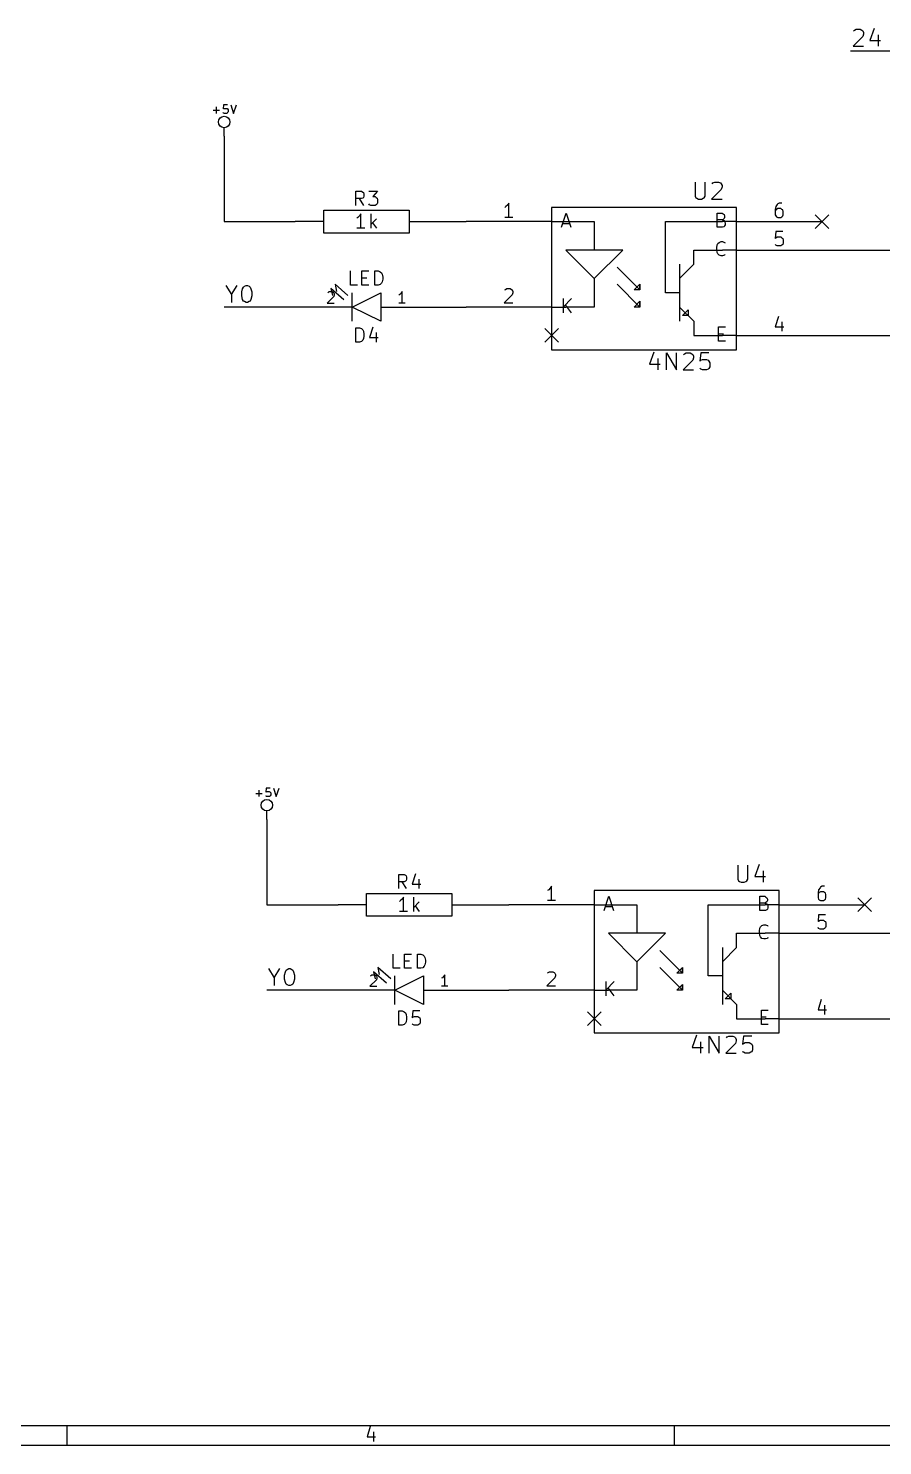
# Model space of a CAD drawing. Extents: x 4000 to 196000, y 4000 to 146000.
# Drawn here: x 66622 to 96630, y 4000 to 53790 of the extents above; entities that cross this region are included whole.
import ezdxf

# ---------------------------------------------------------------- set-up
doc = ezdxf.new("R2010")
doc.units = 0
doc.layers.add('BLACK', color=1, linetype='CONTINUOUS')

msp = doc.modelspace()

# ---------------------------------------------------------------- linework, layer by layer
at = {"layer": 'BLACK'}
for p, q in [((96330, 53790), (96180, 53360)), ((95930, 53500), (95590, 53160)), ((95610, 53700), (95640, 53730)), ((95640, 53730), (95700, 53760)), ((95700, 53760), (95840, 53760)), ((95840, 53760), (95900, 53730)), ((95900, 53730), (95930, 53700)), ((95930, 53700), (95960, 53640)), ((95960, 53590), (95930, 53500)), ((95960, 53640), (95960, 53590)), ((96180, 53360), (96560, 53360)), ((96470, 53560), (96470, 53160)), ((95500, 53000), (108500, 53000)), ((95590, 53160), (95960, 53160)), ((73110, 50910), (73340, 50910)), ((73230, 50800), (73230, 51030)), ((73480, 51100), (73470, 50960)), ((73470, 50960), (73480, 50970)), ((73480, 50810), (73470, 50830)), ((73620, 51100), (73480, 51100)), ((73480, 50970), (73510, 50980)), ((73510, 50800), (73480, 50810)), ((73510, 50980), (73580, 50980)), ((73580, 50800), (73510, 50800)), ((73580, 50980), (73610, 50970)), ((73610, 50810), (73580, 50800)), ((73610, 50970), (73620, 50960)), ((73620, 50830), (73610, 50810)), ((73620, 50960), (73640, 50930)), ((73640, 50860), (73620, 50830)), ((73640, 50930), (73640, 50860)), ((73730, 51100), (73830, 50800)), ((73830, 50800), (73930, 51100)), ((73500, 50000), (73500, 50300)), ((73500, 50000), (73500, 47000)), ((90040, 48390), (90040, 47900)), ((90390, 47900), (90390, 48390)), ((90640, 48330), (90670, 48360)), ((90670, 48360), (90730, 48390)), ((90730, 48390), (90870, 48390)), ((90870, 48390), (90930, 48360)), ((90930, 48360), (90960, 48330)), ((90960, 48330), (90990, 48270)), ((78130, 47570), (78130, 48070)), ((78130, 48070), (78320, 48070)), ((78320, 47810), (78130, 47810)), ((78410, 47570), (78250, 47810)), ((78320, 48070), (78370, 48040)), ((78370, 47830), (78320, 47810)), ((78370, 48040), (78390, 48020)), ((78390, 47850), (78370, 47830)), ((78390, 48020), (78410, 47970)), ((78410, 47900), (78390, 47850)), ((78410, 47970), (78410, 47900)), ((78580, 48070), (78890, 48070)), ((78890, 48070), (78720, 47880)), ((78720, 47880), (78800, 47880)), ((78800, 47880), (78840, 47850)), ((78840, 47850), (78870, 47830)), ((78870, 47830), (78890, 47780)), ((90040, 47900), (90070, 47840)), ((90070, 47840), (90100, 47820)), ((90100, 47820), (90160, 47790)), ((90270, 47790), (90330, 47820)), ((90330, 47820), (90360, 47840)), ((90360, 47840), (90390, 47900)), ((90960, 48130), (90620, 47790)), ((90990, 48220), (90960, 48130)), ((90990, 48270), (90990, 48220)), ((77000, 46600), (77000, 47400)), ((77000, 47400), (80000, 47400)), ((78610, 47590), (78580, 47620)), ((78650, 47570), (78610, 47590)), ((78800, 47570), (78650, 47570)), ((78840, 47590), (78800, 47570)), ((78870, 47620), (78840, 47590)), ((78890, 47660), (78870, 47620)), ((78890, 47780), (78890, 47660)), ((80000, 47400), (80000, 46600)), ((83400, 47530), (83360, 47500)), ((83450, 47580), (83400, 47530)), ((83500, 47650), (83450, 47580)), ((83500, 47150), (83500, 47650)), ((85000, 47500), (85000, 42500)), ((91500, 47500), (85000, 47500)), ((90160, 47790), (90270, 47790)), ((90620, 47790), (90990, 47790)), ((91500, 42500), (91500, 47500)), ((92880, 47530), (92860, 47430)), ((92860, 47430), (92860, 47240)), ((92880, 47410), (92860, 47360)), ((92930, 47600), (92880, 47530)), ((92900, 47430), (92880, 47410)), ((92950, 47460), (92900, 47430)), ((92950, 47620), (92930, 47600)), ((93000, 47650), (92950, 47620)), ((93050, 47460), (92950, 47460)), ((93090, 47650), (93000, 47650)), ((93090, 47430), (93050, 47460)), ((93120, 47410), (93090, 47430)), ((93140, 47360), (93120, 47410)), ((93140, 47240), (93140, 47360)), ((73500, 47000), (76000, 47000)), ((77000, 47000), (76000, 47000)), ((78200, 47150), (78160, 47120)), ((78250, 47200), (78200, 47150)), ((78300, 47270), (78250, 47200)), ((78300, 46770), (78300, 47270)), ((78660, 46770), (78660, 47270)), ((78850, 47100), (78660, 46910)), ((78710, 46960), (78850, 46770)), ((80000, 47000), (81000, 47000)), ((81000, 47000), (82000, 47000)), ((85000, 47000), (82000, 47000)), ((83640, 47150), (83360, 47150)), ((85000, 47000), (85500, 47000)), ((85350, 46800), (85510, 47300)), ((85400, 46940), (85630, 46940)), ((85500, 47000), (86500, 47000)), ((85510, 47300), (85680, 46800)), ((86500, 47000), (86500, 46000)), ((89000, 44500), (89000, 47000)), ((89000, 47000), (91000, 47000)), ((90820, 46800), (90820, 47300)), ((90820, 47300), (90990, 47300)), ((90990, 47060), (90820, 47060)), ((90990, 47300), (91030, 47270)), ((91030, 47080), (90990, 47060)), ((90990, 47060), (91060, 47040)), ((91500, 47000), (91000, 47000)), ((91060, 46820), (91010, 46800)), ((91030, 47270), (91060, 47250)), ((91060, 47110), (91030, 47080)), ((91060, 47250), (91080, 47200)), ((91080, 47150), (91060, 47110)), ((91060, 47040), (91080, 47010)), ((91080, 46850), (91060, 46820)), ((91080, 47200), (91080, 47150)), ((91080, 47010), (91100, 46960)), ((91100, 46890), (91080, 46850)), ((91100, 46960), (91100, 46890)), ((91500, 47000), (94500, 47000)), ((92860, 47240), (92880, 47200)), ((92880, 47200), (92900, 47170)), ((92900, 47170), (92950, 47150)), ((92950, 47150), (93050, 47150)), ((93050, 47150), (93090, 47170)), ((93090, 47170), (93120, 47200)), ((93120, 47200), (93140, 47240)), ((94260, 47240), (94740, 46760)), ((94740, 47240), (94260, 46760)), ((80000, 46600), (77000, 46600)), ((78440, 46770), (78160, 46770)), ((91010, 46800), (90820, 46800)), ((92880, 46650), (92860, 46410)), ((92860, 46410), (92880, 46430)), ((93120, 46650), (92880, 46650)), ((92880, 46430), (92930, 46460)), ((92930, 46460), (93050, 46460)), ((93050, 46460), (93090, 46430)), ((93090, 46430), (93120, 46410)), ((93120, 46410), (93140, 46360)), ((93140, 46360), (93140, 46240)), ((86500, 46000), (85500, 46000)), ((85500, 46000), (86500, 45000)), ((86500, 45000), (87500, 46000)), ((87500, 46000), (86500, 46000)), ((90000, 45500), (90000, 46000)), ((90000, 46000), (91000, 46000)), ((90800, 46080), (90820, 46180)), ((90800, 46010), (90800, 46080)), ((90820, 45920), (90800, 46010)), ((90820, 46180), (90840, 46230)), ((90840, 45870), (90820, 45920)), ((90840, 46230), (90890, 46270)), ((90890, 45820), (90840, 45870)), ((90890, 46270), (90960, 46300)), ((90960, 45800), (90890, 45820)), ((90960, 46300), (91010, 46300)), ((91500, 46000), (91000, 46000)), ((91010, 46300), (91080, 46270)), ((91080, 45820), (91010, 45800)), ((91080, 46270), (91100, 46250)), ((91100, 45850), (91080, 45820)), ((91500, 46000), (94500, 46000)), ((92880, 46170), (92860, 46200)), ((92930, 46150), (92880, 46170)), ((93050, 46150), (92930, 46150)), ((93090, 46170), (93050, 46150)), ((93120, 46200), (93090, 46170)), ((93140, 46240), (93120, 46200)), ((94500, 46000), (99500, 46000)), ((87300, 45400), (88100, 44600)), ((89500, 45500), (89500, 43500)), ((89500, 45000), (90000, 45500)), ((91010, 45800), (90960, 45800)), ((77940, 44770), (77940, 45270)), ((78340, 44770), (78340, 45270)), ((78340, 45270), (78580, 45270)), ((78340, 45030), (78510, 45030)), ((78790, 44770), (78790, 45270)), ((78790, 45270), (78910, 45270)), ((78910, 45270), (78980, 45240)), ((78980, 45240), (79030, 45200)), ((79030, 44840), (78980, 44790)), ((79030, 45200), (79050, 45150)), ((79050, 44890), (79030, 44840)), ((79050, 45150), (79070, 45050)), ((79070, 44980), (79050, 44890)), ((79070, 45050), (79070, 44980)), ((86500, 45000), (86500, 44000)), ((73560, 44760), (73760, 44440)), ((73760, 44440), (73960, 44760)), ((73760, 44440), (73760, 44160)), ((74120, 44530), (74150, 44640)), ((74120, 44390), (74120, 44530)), ((74150, 44270), (74120, 44390)), ((74150, 44640), (74180, 44700)), ((74180, 44700), (74210, 44730)), ((74210, 44730), (74270, 44760)), ((74270, 44760), (74320, 44760)), ((74320, 44760), (74380, 44730)), ((74380, 44730), (74410, 44700)), ((74410, 44700), (74440, 44640)), ((74440, 44640), (74470, 44530)), ((74470, 44390), (74440, 44270)), ((74470, 44530), (74470, 44390)), ((77350, 44370), (77120, 44140)), ((77140, 44500), (77160, 44520)), ((77160, 44520), (77190, 44540)), ((77190, 44540), (77290, 44540)), ((77700, 44250), (77250, 44650)), ((77250, 44650), (77300, 44400)), ((77290, 44540), (77330, 44520)), ((77330, 44520), (77350, 44500)), ((77350, 44500), (77360, 44460)), ((77360, 44420), (77350, 44370)), ((77360, 44460), (77360, 44420)), ((77850, 44400), (77400, 44800)), ((77400, 44800), (77450, 44550)), ((78180, 44770), (77940, 44770)), ((78000, 43500), (78000, 44500)), ((78000, 44000), (79000, 44500)), ((78580, 44770), (78340, 44770)), ((78910, 44770), (78790, 44770)), ((78980, 44790), (78910, 44770)), ((79000, 44500), (79000, 43500)), ((79670, 44440), (79640, 44420)), ((79710, 44480), (79670, 44440)), ((79750, 44540), (79710, 44480)), ((79750, 44140), (79750, 44540)), ((83620, 44430), (83330, 44150)), ((83360, 44600), (83380, 44620)), ((83380, 44620), (83430, 44650)), ((83430, 44650), (83550, 44650)), ((83550, 44650), (83590, 44620)), ((83590, 44620), (83620, 44600)), ((83620, 44600), (83640, 44550)), ((83640, 44500), (83620, 44430)), ((83640, 44550), (83640, 44500)), ((87300, 44800), (88100, 44000)), ((87900, 44600), (88100, 44800)), ((88100, 44600), (87900, 44600)), ((88100, 44600), (88100, 44800)), ((88100, 44800), (88100, 44600)), ((89500, 44500), (89000, 44500)), ((76500, 44000), (73500, 44000)), ((74180, 44210), (74150, 44270)), ((74210, 44190), (74180, 44210)), ((74270, 44160), (74210, 44190)), ((74320, 44160), (74270, 44160)), ((74380, 44190), (74320, 44160)), ((74410, 44210), (74380, 44190)), ((74440, 44270), (74410, 44210)), ((78000, 44000), (76500, 44000)), ((77120, 44140), (77360, 44140)), ((79000, 43500), (78000, 44000)), ((79000, 44000), (80500, 44000)), ((79860, 44140), (79640, 44140)), ((80500, 44000), (82000, 44000)), ((85000, 44000), (82000, 44000)), ((83330, 44150), (83640, 44150)), ((85000, 44000), (85500, 44000)), ((85420, 43800), (85420, 44300)), ((85700, 44300), (85420, 44010)), ((85700, 43800), (85490, 44080)), ((86500, 44000), (85500, 44000)), ((87900, 44000), (88100, 44200)), ((88100, 44000), (87900, 44000)), ((88100, 44000), (88100, 44200)), ((88100, 44200), (88100, 44000)), ((89500, 44000), (90000, 43500)), ((89600, 43700), (89800, 43900)), ((89800, 43900), (89800, 43700)), ((89800, 43700), (89600, 43700)), ((90000, 43500), (90000, 43000)), ((92970, 43670), (92860, 43310)), ((93090, 43480), (93090, 43150)), ((78130, 42770), (78130, 43270)), ((78130, 43270), (78250, 43270)), ((78250, 43270), (78320, 43240)), ((78320, 43240), (78370, 43200)), ((78370, 42840), (78320, 42790)), ((78370, 43200), (78390, 43150)), ((78390, 42890), (78370, 42840)), ((78390, 43150), (78410, 43050)), ((78410, 42980), (78390, 42890)), ((78410, 43050), (78410, 42980)), ((78720, 43290), (78610, 42930)), ((78610, 42930), (78910, 42930)), ((78840, 43100), (78840, 42770)), ((84760, 43240), (85240, 42760)), ((85240, 43240), (84760, 42760)), ((90000, 43000), (91000, 43000)), ((90870, 42800), (90870, 43300)), ((90870, 43300), (91110, 43300)), ((90870, 43060), (91040, 43060)), ((91500, 43000), (91000, 43000)), ((91500, 43000), (94500, 43000)), ((92860, 43310), (93160, 43310)), ((94500, 43000), (101500, 43000)), ((78250, 42770), (78130, 42770)), ((78320, 42790), (78250, 42770)), ((85000, 42500), (91500, 42500)), ((88590, 42420), (88440, 41990)), ((89040, 41790), (89040, 42390)), ((89040, 42390), (89390, 41790)), ((89390, 41790), (89390, 42390)), ((89640, 42330), (89670, 42360)), ((89670, 42360), (89730, 42390)), ((89730, 42390), (89870, 42390)), ((89870, 42390), (89930, 42360)), ((89930, 42360), (89960, 42330)), ((89960, 42330), (89990, 42270)), ((90240, 42390), (90210, 42100)), ((90530, 42390), (90240, 42390)), ((91110, 42800), (90870, 42800)), ((88440, 41990), (88820, 41990)), ((88730, 42190), (88730, 41790)), ((89960, 42130), (89620, 41790)), ((89990, 42220), (89960, 42130)), ((89990, 42270), (89990, 42220)), ((90210, 42100), (90240, 42130)), ((90240, 41820), (90210, 41840)), ((90240, 42130), (90300, 42160)), ((90300, 42160), (90440, 42160)), ((90440, 42160), (90500, 42130)), ((90500, 42130), (90530, 42100)), ((90530, 41840), (90500, 41820)), ((90530, 42100), (90560, 42040)), ((90560, 41900), (90530, 41840)), ((90560, 42040), (90560, 41900)), ((89620, 41790), (89990, 41790)), ((90300, 41790), (90240, 41820)), ((90440, 41790), (90300, 41790)), ((90500, 41820), (90440, 41790)), ((74610, 26910), (74840, 26910)), ((74730, 26800), (74730, 27030)), ((74980, 27100), (74970, 26960)), ((74970, 26960), (74980, 26970)), ((75120, 27100), (74980, 27100)), ((74980, 26970), (75010, 26980)), ((75010, 26980), (75080, 26980)), ((75080, 26980), (75110, 26970)), ((75110, 26970), (75120, 26960)), ((75120, 26960), (75140, 26930)), ((75140, 26930), (75140, 26860)), ((75230, 27100), (75330, 26800)), ((75330, 26800), (75430, 27100)), ((74980, 26810), (74970, 26830)), ((75010, 26800), (74980, 26810)), ((75080, 26800), (75010, 26800)), ((75110, 26810), (75080, 26800)), ((75120, 26830), (75110, 26810)), ((75140, 26860), (75120, 26830)), ((75000, 26000), (75000, 26300)), ((75000, 26000), (75000, 23000)), ((92290, 24420), (92140, 23990)), ((79630, 23570), (79630, 24070)), ((79630, 24070), (79820, 24070)), ((79820, 24070), (79870, 24040)), ((79870, 24040), (79890, 24020)), ((79890, 24020), (79910, 23970)), ((79910, 23900), (79890, 23850)), ((79910, 23970), (79910, 23900)), ((80220, 24090), (80110, 23730)), ((80340, 23900), (80340, 23570)), ((91540, 24390), (91540, 23900)), ((91540, 23900), (91570, 23840)), ((91860, 23840), (91890, 23900)), ((91890, 23900), (91890, 24390)), ((92140, 23990), (92520, 23990)), ((92430, 24190), (92430, 23790)), ((79820, 23810), (79630, 23810)), ((79910, 23570), (79750, 23810)), ((79870, 23830), (79820, 23810)), ((79890, 23850), (79870, 23830)), ((80110, 23730), (80410, 23730)), ((84900, 23530), (84860, 23500)), ((84950, 23580), (84900, 23530)), ((85000, 23650), (84950, 23580)), ((85000, 23150), (85000, 23650)), ((86500, 23500), (86500, 18500)), ((93000, 23500), (86500, 23500)), ((91570, 23840), (91600, 23820)), ((91600, 23820), (91660, 23790)), ((91660, 23790), (91770, 23790)), ((91770, 23790), (91830, 23820)), ((91830, 23820), (91860, 23840)), ((93000, 18500), (93000, 23500)), ((94380, 23530), (94360, 23430)), ((94360, 23430), (94360, 23240)), ((94380, 23410), (94360, 23360)), ((94430, 23600), (94380, 23530)), ((94400, 23430), (94380, 23410)), ((94450, 23460), (94400, 23430)), ((94450, 23620), (94430, 23600)), ((94500, 23650), (94450, 23620)), ((94550, 23460), (94450, 23460)), ((94590, 23650), (94500, 23650)), ((94590, 23430), (94550, 23460)), ((94620, 23410), (94590, 23430)), ((94640, 23360), (94620, 23410)), ((75000, 23000), (77500, 23000)), ((78500, 23000), (77500, 23000)), ((78500, 22600), (78500, 23400)), ((78500, 23400), (81500, 23400)), ((79700, 23150), (79660, 23120)), ((79750, 23200), (79700, 23150)), ((79800, 23270), (79750, 23200)), ((79800, 22770), (79800, 23270)), ((80160, 22770), (80160, 23270)), ((80350, 23100), (80160, 22910)), ((80210, 22960), (80350, 22770)), ((81500, 23400), (81500, 22600)), ((81500, 23000), (82500, 23000)), ((82500, 23000), (83500, 23000)), ((86500, 23000), (83500, 23000)), ((85140, 23150), (84860, 23150)), ((86500, 23000), (87000, 23000)), ((86850, 22800), (87010, 23300)), ((86900, 22940), (87130, 22940)), ((87000, 23000), (88000, 23000)), ((87010, 23300), (87180, 22800)), ((88000, 23000), (88000, 22000)), ((90500, 20500), (90500, 23000)), ((90500, 23000), (92500, 23000)), ((92320, 22800), (92320, 23300)), ((92320, 23300), (92490, 23300)), ((92490, 23060), (92320, 23060)), ((92490, 23300), (92530, 23270)), ((92530, 23080), (92490, 23060)), ((92490, 23060), (92560, 23040)), ((93000, 23000), (92500, 23000)), ((92530, 23270), (92560, 23250)), ((92560, 23110), (92530, 23080)), ((92560, 23250), (92580, 23200)), ((92580, 23150), (92560, 23110)), ((92560, 23040), (92580, 23010)), ((92580, 23200), (92580, 23150)), ((92580, 23010), (92600, 22960)), ((92600, 22960), (92600, 22890)), ((93000, 23000), (96000, 23000)), ((94360, 23240), (94380, 23200)), ((94380, 23200), (94400, 23170)), ((94400, 23170), (94450, 23150)), ((94450, 23150), (94550, 23150)), ((94550, 23150), (94590, 23170)), ((94590, 23170), (94620, 23200)), ((94620, 23200), (94640, 23240)), ((94640, 23240), (94640, 23360)), ((95760, 23240), (96240, 22760)), ((96240, 23240), (95760, 22760)), ((81500, 22600), (78500, 22600)), ((79940, 22770), (79660, 22770)), ((92510, 22800), (92320, 22800)), ((92560, 22820), (92510, 22800)), ((92580, 22850), (92560, 22820)), ((92600, 22890), (92580, 22850)), ((94380, 22650), (94360, 22410)), ((94360, 22410), (94380, 22430)), ((94620, 22650), (94380, 22650)), ((94380, 22430), (94430, 22460)), ((94430, 22460), (94550, 22460)), ((94550, 22460), (94590, 22430)), ((94590, 22430), (94620, 22410)), ((94620, 22410), (94640, 22360)), ((88000, 22000), (87000, 22000)), ((87000, 22000), (88000, 21000)), ((88000, 21000), (89000, 22000)), ((89000, 22000), (88000, 22000)), ((91500, 21500), (91500, 22000)), ((91500, 22000), (92500, 22000)), ((92300, 22080), (92320, 22180)), ((92300, 22010), (92300, 22080)), ((92320, 21920), (92300, 22010)), ((92320, 22180), (92340, 22230)), ((92340, 21870), (92320, 21920)), ((92340, 22230), (92390, 22270)), ((92390, 22270), (92460, 22300)), ((92460, 22300), (92510, 22300)), ((93000, 22000), (92500, 22000)), ((92510, 22300), (92580, 22270)), ((92580, 22270), (92600, 22250)), ((93000, 22000), (96000, 22000)), ((94380, 22170), (94360, 22200)), ((94430, 22150), (94380, 22170)), ((94550, 22150), (94430, 22150)), ((94590, 22170), (94550, 22150)), ((94620, 22200), (94590, 22170)), ((94640, 22240), (94620, 22200)), ((94640, 22360), (94640, 22240)), ((96000, 22000), (101000, 22000)), ((91000, 21500), (91000, 19500)), ((91000, 21000), (91500, 21500)), ((92390, 21820), (92340, 21870)), ((92460, 21800), (92390, 21820)), ((92510, 21800), (92460, 21800)), ((92580, 21820), (92510, 21800)), ((92600, 21850), (92580, 21820)), ((79440, 20770), (79440, 21270)), ((79840, 20770), (79840, 21270)), ((79840, 21270), (80080, 21270)), ((79840, 21030), (80010, 21030)), ((80290, 20770), (80290, 21270)), ((80290, 21270), (80410, 21270)), ((80410, 21270), (80480, 21240)), ((80480, 21240), (80530, 21200)), ((80530, 21200), (80550, 21150)), ((80550, 21150), (80570, 21050)), ((80570, 20980), (80550, 20890)), ((80570, 21050), (80570, 20980)), ((88000, 21000), (88000, 20000)), ((88800, 21400), (89600, 20600)), ((75060, 20760), (75260, 20440)), ((75260, 20440), (75460, 20760)), ((75260, 20440), (75260, 20160)), ((75620, 20530), (75650, 20640)), ((75620, 20390), (75620, 20530)), ((75650, 20640), (75680, 20700)), ((75680, 20700), (75710, 20730)), ((75710, 20730), (75770, 20760)), ((75770, 20760), (75820, 20760)), ((75820, 20760), (75880, 20730)), ((75880, 20730), (75910, 20700)), ((75910, 20700), (75940, 20640)), ((75940, 20640), (75970, 20530)), ((75970, 20530), (75970, 20390)), ((78640, 20500), (78660, 20520)), ((78660, 20520), (78690, 20540)), ((78690, 20540), (78790, 20540)), ((79200, 20250), (78750, 20650)), ((78750, 20650), (78800, 20400)), ((78790, 20540), (78830, 20520)), ((78830, 20520), (78850, 20500)), ((78850, 20500), (78860, 20460)), ((78860, 20420), (78850, 20370)), ((78860, 20460), (78860, 20420)), ((79350, 20400), (78900, 20800)), ((78900, 20800), (78950, 20550)), ((79680, 20770), (79440, 20770)), ((79500, 19500), (79500, 20500)), ((79500, 20000), (80500, 20500)), ((80080, 20770), (79840, 20770)), ((80410, 20770), (80290, 20770)), ((80480, 20790), (80410, 20770)), ((80530, 20840), (80480, 20790)), ((80500, 20500), (80500, 19500)), ((80550, 20890), (80530, 20840)), ((81170, 20440), (81140, 20420)), ((81210, 20480), (81170, 20440)), ((81250, 20540), (81210, 20480)), ((81250, 20140), (81250, 20540)), ((85120, 20430), (84830, 20150)), ((84860, 20600), (84880, 20620)), ((84880, 20620), (84930, 20650)), ((84930, 20650), (85050, 20650)), ((85050, 20650), (85090, 20620)), ((85090, 20620), (85120, 20600)), ((85120, 20600), (85140, 20550)), ((85140, 20500), (85120, 20430)), ((85140, 20550), (85140, 20500)), ((88800, 20800), (89600, 20000)), ((89400, 20600), (89600, 20800)), ((89600, 20600), (89400, 20600)), ((89600, 20600), (89600, 20800)), ((89600, 20800), (89600, 20600)), ((91000, 20500), (90500, 20500)), ((78000, 20000), (75000, 20000)), ((75650, 20270), (75620, 20390)), ((75680, 20210), (75650, 20270)), ((75710, 20190), (75680, 20210)), ((75770, 20160), (75710, 20190)), ((75820, 20160), (75770, 20160)), ((75880, 20190), (75820, 20160)), ((75910, 20210), (75880, 20190)), ((75940, 20270), (75910, 20210)), ((75970, 20390), (75940, 20270)), ((79500, 20000), (78000, 20000)), ((78850, 20370), (78620, 20140)), ((78620, 20140), (78860, 20140)), ((80500, 19500), (79500, 20000)), ((80500, 20000), (82000, 20000)), ((81360, 20140), (81140, 20140)), ((82000, 20000), (83500, 20000)), ((86500, 20000), (83500, 20000)), ((84830, 20150), (85140, 20150)), ((86500, 20000), (87000, 20000)), ((86920, 19800), (86920, 20300)), ((87200, 20300), (86920, 20010)), ((87200, 19800), (86990, 20080)), ((88000, 20000), (87000, 20000)), ((89400, 20000), (89600, 20200)), ((89600, 20000), (89400, 20000)), ((89600, 20000), (89600, 20200)), ((89600, 20200), (89600, 20000)), ((91000, 20000), (91500, 19500)), ((91100, 19700), (91300, 19900)), ((91300, 19700), (91100, 19700)), ((91300, 19900), (91300, 19700)), ((91500, 19500), (91500, 19000)), ((94470, 19670), (94360, 19310)), ((94590, 19480), (94590, 19150)), ((79630, 18770), (79630, 19270)), ((79630, 19270), (79750, 19270)), ((79750, 19270), (79820, 19240)), ((79820, 19240), (79870, 19200)), ((79870, 19200), (79890, 19150)), ((79890, 19150), (79910, 19050)), ((79910, 18980), (79890, 18890)), ((79910, 19050), (79910, 18980)), ((80130, 19270), (80110, 19030)), ((80110, 19030), (80130, 19050)), ((80370, 19270), (80130, 19270)), ((80130, 19050), (80180, 19080)), ((80180, 19080), (80300, 19080)), ((80300, 19080), (80340, 19050)), ((80340, 19050), (80370, 19030)), ((80370, 19030), (80390, 18980)), ((80390, 18980), (80390, 18860)), ((86260, 19240), (86740, 18760)), ((86740, 19240), (86260, 18760)), ((91500, 19000), (92500, 19000)), ((92370, 18800), (92370, 19300)), ((92370, 19300), (92610, 19300)), ((92370, 19060), (92540, 19060)), ((93000, 19000), (92500, 19000)), ((93000, 19000), (96000, 19000)), ((94360, 19310), (94660, 19310)), ((96000, 19000), (103000, 19000)), ((79750, 18770), (79630, 18770)), ((79820, 18790), (79750, 18770)), ((79870, 18840), (79820, 18790)), ((79890, 18890), (79870, 18840)), ((80130, 18790), (80110, 18820)), ((80180, 18770), (80130, 18790)), ((80300, 18770), (80180, 18770)), ((80340, 18790), (80300, 18770)), ((80370, 18820), (80340, 18790)), ((80390, 18860), (80370, 18820)), ((86500, 18500), (93000, 18500)), ((92610, 18800), (92370, 18800)), ((90090, 18420), (89940, 17990)), ((89940, 17990), (90320, 17990)), ((90230, 18190), (90230, 17790)), ((90540, 17790), (90540, 18390)), ((90540, 18390), (90890, 17790)), ((90890, 17790), (90890, 18390)), ((91460, 18130), (91120, 17790)), ((91140, 18330), (91170, 18360)), ((91170, 18360), (91230, 18390)), ((91230, 18390), (91370, 18390)), ((91370, 18390), (91430, 18360)), ((91430, 18360), (91460, 18330)), ((91460, 18330), (91490, 18270)), ((91490, 18220), (91460, 18130)), ((91490, 18270), (91490, 18220)), ((91740, 18390), (91710, 18100)), ((91710, 18100), (91740, 18130)), ((92030, 18390), (91740, 18390)), ((91740, 18130), (91800, 18160)), ((91800, 18160), (91940, 18160)), ((91940, 18160), (92000, 18130)), ((92000, 18130), (92030, 18100)), ((92030, 18100), (92060, 18040)), ((92060, 18040), (92060, 17900)), ((91120, 17790), (91490, 17790)), ((91740, 17820), (91710, 17840)), ((91800, 17790), (91740, 17820)), ((91940, 17790), (91800, 17790)), ((92000, 17820), (91940, 17790)), ((92030, 17840), (92000, 17820)), ((92060, 17900), (92030, 17840)), ((195300, 4700), (4700, 4700)), ((67990, 4000), (67990, 4700)), ((78630, 4670), (78520, 4310)), ((89320, 4000), (89320, 4700)), ((196000, 4000), (4000, 4000)), ((78520, 4310), (78820, 4310)), ((78750, 4480), (78750, 4150))]:
    msp.add_line(p, q, dxfattribs=at)
for centre in [(73500, 50500), (75000, 26500)]:
    msp.add_circle(centre, 200, dxfattribs=at)

doc.saveas('drawing.dxf')
